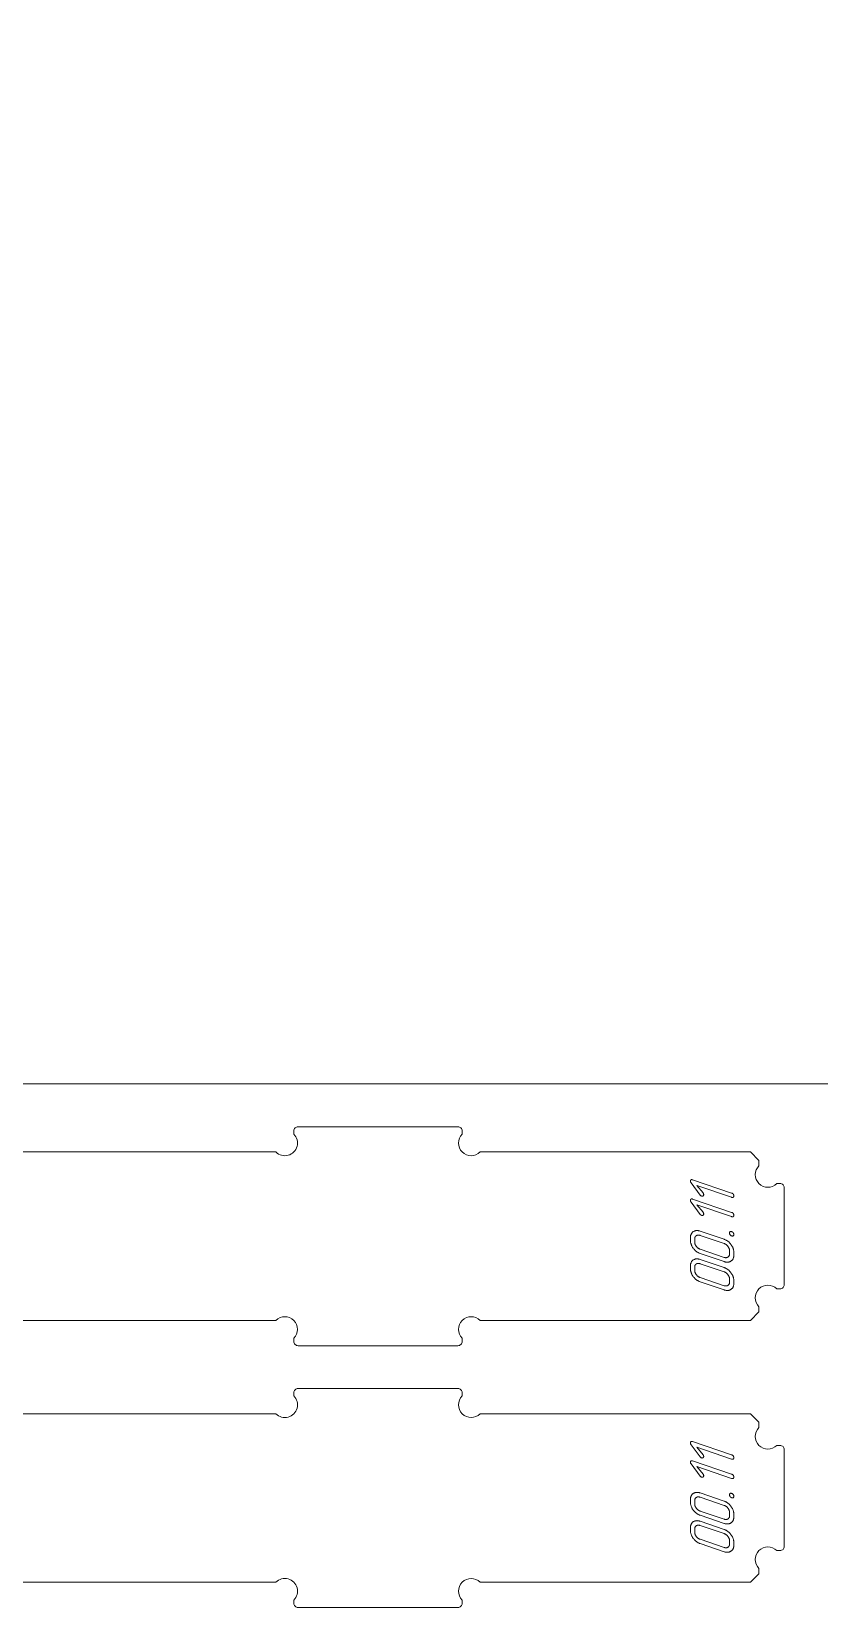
# Model space of a CAD drawing. Header units: millimetres. Extents: x 10 to 1464, y -737 to -10.
# Drawn here: x 197.4 to 384.6, y -728.9 to -354.6 of the extents above; entities that cross this region are included whole.
import ezdxf

# ---------------------------------------------------------------- set-up
doc = ezdxf.new("R2010")
doc.units = ezdxf.units.MM
doc.layers.add('Cut', color=7, linetype='Continuous', lineweight=0)
doc.layers.add('Mark', color=7, linetype='Continuous', lineweight=0)

msp = doc.modelspace()

# ---------------------------------------------------------------- linework, layer by layer
at = {"layer": 'Cut'}
for points in [[(757.535053, -604.573384), (20.177655, -604.573384, -0.4142135624), (10.177675, -594.573404), (10.177675, -10.076644)], [(193.419958, -620.751065), (255.434535, -620.751065, 1), (259.677176, -616.508424), (259.677176, -615.751075, -0.4142135624), (260.677174, -614.751077), (298.677098, -614.751077, -0.4142135624), (299.677096, -615.751075), (299.677096, -616.508424, 1), (303.919737, -620.751065), (368.176959, -620.751065), (370.176955, -622.751061), (370.176955, -624.008409, 1), (374.419596, -628.25105), (375.176945, -628.25105, -0.4142135624), (376.176943, -629.251048), (376.176943, -652.251002, -0.4142135624), (375.176945, -653.251), (374.419596, -653.251, 1), (370.176955, -657.493641), (370.176955, -658.750989), (368.176959, -660.750985), (303.919737, -660.750985, 1), (299.677096, -664.993626), (299.677096, -665.750975, -0.4142135624), (298.677098, -666.750973), (260.677174, -666.750973, -0.4142135624), (259.677176, -665.750975), (259.677176, -664.993626, 1), (255.434535, -660.750985), (193.419958, -660.750985, 1)], [(193.419958, -682.928667), (255.434535, -682.928667, 1), (259.677176, -678.686026), (259.677176, -677.928677, -0.4142135624), (260.677174, -676.928679), (298.677098, -676.928679, -0.4142135624), (299.677096, -677.928677), (299.677096, -678.686026, 1), (303.919737, -682.928667), (368.176959, -682.928667), (370.176955, -684.928663), (370.176955, -686.186011, 1), (374.419596, -690.428652), (375.176945, -690.428652, -0.4142135624), (376.176943, -691.42865), (376.176943, -714.428604, -0.4142135624), (375.176945, -715.428602), (374.419596, -715.428602, 1), (370.176955, -719.671243), (370.176955, -720.928591), (368.176959, -722.928587), (303.919737, -722.928587, 1), (299.677096, -727.171228), (299.677096, -727.928577, -0.4142135624), (298.677098, -728.928575), (260.677174, -728.928575, -0.4142135624), (259.677176, -727.928577), (259.677176, -727.171228, 1), (255.434535, -722.928587), (193.419958, -722.928587, 1)]]:
    msp.add_lwpolyline(points, format="xyb", dxfattribs=at)
at = {"layer": 'Mark'}
for points in [[(354.402829, -627.353953), (354.343148, -627.33569), (354.287316, -627.322752), (354.235335, -627.31514), (354.187205, -627.312854), (354.142925, -627.315894), (354.102495, -627.324259), (354.065916, -627.33795), (354.033187, -627.356967), (354.004309, -627.38131), (353.979281, -627.410978), (353.958104, -627.445972), (353.940777, -627.486291), (353.9273, -627.531937), (353.917674, -627.582908), (353.911898, -627.639205), (353.909973, -627.700827), (353.912198, -627.751415), (353.918874, -627.801616), (353.93, -627.851429), (353.945576, -627.900855), (353.965602, -627.949894), (353.990079, -627.998546), (354.019006, -628.046811), (354.052384, -628.094688), (356.228384, -630.995799), (356.258035, -631.034354), (356.290291, -631.069996), (356.325153, -631.102727), (356.362619, -631.132545), (356.402691, -631.159451), (356.445369, -631.183445), (356.490651, -631.204526), (356.538539, -631.222695), (356.589028, -631.237488), (356.637814, -631.246987), (356.684898, -631.251195), (356.730281, -631.250109), (356.773961, -631.243731), (356.815939, -631.23206), (356.856215, -631.215097), (356.894789, -631.192841), (356.930154, -631.166286), (356.960804, -631.136427), (356.986739, -631.103263), (357.007958, -631.066795), (357.024462, -631.027022), (357.03625, -630.983944), (357.043324, -630.937562), (357.045681, -630.887875), (357.043379, -630.83768), (357.036474, -630.787596), (357.024964, -630.737624), (357.008851, -630.687764), (356.988134, -630.638015), (356.962813, -630.588378), (356.932888, -630.538852), (356.89836, -630.489438), (355.40997, -628.703392), (363.688525, -631.51678), (363.749072, -631.53541), (363.805712, -631.548806), (363.858447, -631.556967), (363.907275, -631.559895), (363.952196, -631.557588), (363.993212, -631.550047), (364.030321, -631.537272), (364.063524, -631.519263), (364.092821, -631.496019), (364.118212, -631.467542), (364.139696, -631.43383), (364.157274, -631.394884), (364.170946, -631.350704), (364.180712, -631.301289), (364.186571, -631.246641), (364.188524, -631.186758), (364.186571, -631.124682), (364.180712, -631.065241), (364.170946, -631.008433), (364.157274, -630.95426), (364.139696, -630.902721), (364.118212, -630.853815), (364.092821, -630.807544), (364.063524, -630.763907), (364.030321, -630.722904), (363.993212, -630.684536), (363.952196, -630.648801), (363.907275, -630.6157), (363.858447, -630.585234), (363.805712, -630.557401), (363.749072, -630.532203), (363.688525, -630.509639)], [(354.402829, -631.932515), (354.343148, -631.914252), (354.287316, -631.901315), (354.235335, -631.893703), (354.187205, -631.891417), (354.142925, -631.894456), (354.102495, -631.902821), (354.065916, -631.916512), (354.033187, -631.935529), (354.004309, -631.959872), (353.979281, -631.98954), (353.958104, -632.024534), (353.940777, -632.064854), (353.9273, -632.110499), (353.917674, -632.16147), (353.911898, -632.217767), (353.909973, -632.27939), (353.912198, -632.329977), (353.918874, -632.380178), (353.93, -632.429991), (353.945576, -632.479417), (353.965602, -632.528456), (353.990079, -632.577108), (354.019006, -632.625373), (354.052384, -632.673251), (356.228384, -635.574361), (356.258035, -635.612916), (356.290291, -635.648559), (356.325153, -635.681289), (356.362619, -635.711107), (356.402691, -635.738013), (356.445369, -635.762007), (356.490651, -635.783088), (356.538539, -635.801258), (356.589028, -635.81605), (356.637814, -635.82555), (356.684898, -635.829757), (356.730281, -635.828671), (356.773961, -635.822293), (356.815939, -635.810622), (356.856215, -635.793659), (356.894789, -635.771403), (356.930154, -635.744848), (356.960804, -635.714989), (356.986739, -635.681825), (357.007958, -635.645357), (357.024462, -635.605584), (357.03625, -635.562506), (357.043324, -635.516124), (357.045681, -635.466437), (357.043379, -635.416242), (357.036474, -635.366158), (357.024964, -635.316186), (357.008851, -635.266326), (356.988134, -635.216577), (356.962813, -635.16694), (356.932888, -635.117414), (356.89836, -635.068), (355.40997, -633.281955), (363.688525, -636.095342), (363.749072, -636.113972), (363.805712, -636.127368), (363.858447, -636.13553), (363.907275, -636.138457), (363.952196, -636.13615), (363.993212, -636.12861), (364.030321, -636.115834), (364.063524, -636.097825), (364.092821, -636.074582), (364.118212, -636.046104), (364.139696, -636.012392), (364.157274, -635.973446), (364.170946, -635.929266), (364.180712, -635.879852), (364.186571, -635.825203), (364.188524, -635.76532), (364.186571, -635.703245), (364.180712, -635.643803), (364.170946, -635.586996), (364.157274, -635.532822), (364.139696, -635.481283), (364.118212, -635.432378), (364.092821, -635.386107), (364.063524, -635.34247), (364.030321, -635.301467), (363.993212, -635.263098), (363.952196, -635.227363), (363.907275, -635.194263), (363.858447, -635.163796), (363.805712, -635.135964), (363.749072, -635.110765), (363.688525, -635.088201)], [(364.188524, -645.279587), (364.188524, -644.565303), (364.185918, -644.445797), (364.178098, -644.326761), (364.165066, -644.208195), (364.146821, -644.090098), (364.123364, -643.97247), (364.094693, -643.855313), (364.06081, -643.738624), (364.021714, -643.622406), (363.977405, -643.506656), (363.927883, -643.391377), (363.873148, -643.276566), (363.8132, -643.162226), (363.74804, -643.048355), (363.677667, -642.934953), (363.602081, -642.822021), (363.521282, -642.709559), (363.436768, -642.599575), (363.350034, -642.494081), (363.261083, -642.393076), (363.169912, -642.296561), (363.076523, -642.204534), (362.980915, -642.116997), (362.883089, -642.033948), (362.783044, -641.955389), (362.680781, -641.881319), (362.576298, -641.811738), (362.469598, -641.746646), (362.360678, -641.686043), (362.24954, -641.629929), (362.136184, -641.578305), (362.020608, -641.531169), (361.902814, -641.488523), (356.18854, -639.546563), (356.071012, -639.509243), (355.955677, -639.47792), (355.842534, -639.452594), (355.731583, -639.433265), (355.622825, -639.419932), (355.516259, -639.412596), (355.411886, -639.411256), (355.309705, -639.415913), (355.209717, -639.426567), (355.111921, -639.443218), (355.016318, -639.465865), (354.922907, -639.494509), (354.831689, -639.529149), (354.742663, -639.569787), (354.655829, -639.616421), (354.571188, -639.669051), (354.490254, -639.726675), (354.414542, -639.788288), (354.344051, -639.853891), (354.278782, -639.923484), (354.218734, -639.997066), (354.163908, -640.074637), (354.114303, -640.156198), (354.06992, -640.241748), (354.030758, -640.331288), (353.996818, -640.424818), (353.9681, -640.522337), (353.944603, -640.623845), (353.926327, -640.729343), (353.913273, -640.83883), (353.905441, -640.952307), (353.90283, -641.069774), (353.90283, -641.784058), (353.905447, -641.902116), (353.913297, -642.019796), (353.92638, -642.137096), (353.944697, -642.254018), (353.968247, -642.37056), (353.99703, -642.486724), (354.031047, -642.602509), (354.070297, -642.717915), (354.11478, -642.832942), (354.164496, -642.947591), (354.219446, -643.06186), (354.279629, -643.175751), (354.345046, -643.289263), (354.415696, -643.402396), (354.491579, -643.51515), (354.572695, -643.627526), (354.657507, -643.737462), (354.744476, -643.842898), (354.833602, -643.943835), (354.924885, -644.040272), (355.018325, -644.13221), (355.113922, -644.219648), (355.211677, -644.302587), (355.311589, -644.381026), (355.413658, -644.454965), (355.517884, -644.524405), (355.624267, -644.589345), (355.732807, -644.649786), (355.843505, -644.705727), (355.956359, -644.757168), (356.071371, -644.80411), (356.18854, -644.846552), (361.902814, -646.788513), (362.020249, -646.825806), (362.135501, -646.857132), (362.248569, -646.882493), (362.359454, -646.901888), (362.468156, -646.915316), (362.574674, -646.922778), (362.679009, -646.924274), (362.781161, -646.919804), (362.881129, -646.909368), (362.978914, -646.892965), (363.074516, -646.870597), (363.167935, -646.842262), (363.25917, -646.807961), (363.348222, -646.767693), (363.43509, -646.72146), (363.519775, -646.669261), (363.600757, -646.612098), (363.676513, -646.550977), (363.747045, -646.485897), (363.812353, -646.416858), (363.872436, -646.34386), (363.927294, -646.266903), (363.976928, -646.185987), (364.021337, -646.101112), (364.060521, -646.012277), (364.094481, -645.919484), (364.123217, -645.822732), (364.146727, -645.722021), (364.165013, -645.617351), (364.178075, -645.508722), (364.185912, -645.396134)], [(363.188526, -640.004039), (363.190479, -640.06525), (363.196339, -640.123881), (363.206104, -640.179933), (363.219776, -640.233406), (363.237354, -640.284299), (363.258838, -640.332614), (363.284229, -640.378349), (363.313526, -640.421505), (363.346729, -640.462082), (363.383838, -640.50008), (363.424854, -640.535499), (363.469776, -640.568338), (363.518604, -640.598598), (363.571338, -640.626279), (363.627978, -640.651381), (363.688525, -640.673904), (363.749072, -640.692534), (363.805712, -640.70593), (363.858447, -640.714092), (363.907275, -640.717019), (363.952196, -640.714713), (363.993212, -640.707172), (364.030321, -640.694397), (364.063524, -640.676387), (364.092821, -640.653144), (364.118212, -640.624666), (364.139696, -640.590955), (364.157274, -640.552009), (364.170946, -640.507828), (364.180712, -640.458414), (364.186571, -640.403765), (364.188524, -640.343883), (364.186571, -640.281807), (364.180712, -640.222365), (364.170946, -640.165558), (364.157274, -640.111384), (364.139696, -640.059845), (364.118212, -640.01094), (364.092821, -639.964669), (364.063524, -639.921032), (364.030321, -639.880029), (363.993212, -639.84166), (363.952196, -639.805925), (363.907275, -639.772825), (363.858447, -639.742358), (363.805712, -639.714526), (363.749072, -639.689328), (363.688525, -639.666763), (363.627978, -639.648175), (363.571338, -639.634875), (363.518604, -639.626865), (363.469776, -639.624144), (363.424854, -639.626711), (363.383838, -639.634568), (363.346729, -639.647714), (363.313526, -639.66615), (363.284229, -639.689874), (363.258838, -639.718887), (363.237354, -639.75319), (363.219776, -639.792782), (363.206104, -639.837662), (363.196339, -639.887832), (363.190479, -639.943291)], [(363.188526, -644.939744), (363.188526, -644.22546), (363.187054, -644.158942), (363.18264, -644.092619), (363.175282, -644.026491), (363.164981, -643.960557), (363.151736, -643.894819), (363.135549, -643.829275), (363.116418, -643.763927), (363.094344, -643.698773), (363.069327, -643.633814), (363.041366, -643.56905), (363.010463, -643.504481), (362.976616, -643.440106), (362.939826, -643.375927), (362.900093, -643.311942), (362.857416, -643.248153), (362.811797, -643.184558), (362.764098, -643.122338), (362.715185, -643.062673), (362.665056, -643.005564), (362.613712, -642.95101), (362.561153, -642.899011), (362.50738, -642.849567), (362.452391, -642.802678), (362.396187, -642.758345), (362.338768, -642.716567), (362.280134, -642.677343), (362.220285, -642.640676), (362.159221, -642.606563), (362.096942, -642.575005), (362.033448, -642.546003), (361.968739, -642.519556), (361.902814, -642.495664), (356.18854, -640.553704), (356.122882, -640.532878), (356.058413, -640.515433), (355.995132, -640.50137), (355.93304, -640.490687), (355.872138, -640.483387), (355.812424, -640.479468), (355.753899, -640.47893), (355.696563, -640.481773), (355.640416, -640.487998), (355.585457, -640.497604), (355.531688, -640.510591), (355.479107, -640.52696), (355.427715, -640.54671), (355.377513, -640.569841), (355.328499, -640.596354), (355.280674, -640.626248), (355.234919, -640.658919), (355.192116, -640.693762), (355.152265, -640.730776), (355.115366, -640.769963), (355.081419, -640.811322), (355.050424, -640.854852), (355.022381, -640.900555), (354.99729, -640.948429), (354.97515, -640.998476), (354.955963, -641.050694), (354.939727, -641.105085), (354.926444, -641.161647), (354.916112, -641.220382), (354.908732, -641.281288), (354.904304, -641.344367), (354.902828, -641.409617), (354.902828, -642.123901), (354.904309, -642.188905), (354.908751, -642.253812), (354.916155, -642.318621), (354.92652, -642.383332), (354.939847, -642.447945), (354.956135, -642.512461), (354.975385, -642.576879), (354.997597, -642.641199), (355.022769, -642.705422), (355.050904, -642.769547), (355.082, -642.833575), (355.116057, -642.897505), (355.153076, -642.961337), (355.193056, -643.025071), (355.235998, -643.088708), (355.281901, -643.152247), (355.329866, -643.214454), (355.37899, -643.274093), (355.429274, -643.331163), (355.480719, -643.385666), (355.533323, -643.437602), (355.587088, -643.486969), (355.642013, -643.533768), (355.698098, -643.578), (355.755343, -643.619664), (355.813748, -643.65876), (355.873313, -643.695288), (355.934038, -643.729248), (355.995924, -643.760641), (356.058969, -643.789465), (356.123174, -643.815722), (356.18854, -643.839411), (361.902814, -645.781372), (361.968446, -645.802197), (362.032891, -645.819666), (362.096151, -645.83378), (362.158223, -645.844538), (362.21911, -645.85194), (362.27881, -645.855987), (362.337324, -645.856678), (362.394652, -645.854014), (362.450794, -645.847994), (362.505749, -645.838618), (362.559518, -645.825887), (362.612101, -645.8098), (362.663497, -645.790358), (362.713708, -645.767559), (362.762732, -645.741406), (362.810569, -645.711896), (362.856337, -645.679642), (362.899153, -645.645254), (362.939016, -645.608732), (362.975925, -645.570075), (363.009882, -645.529285), (363.040887, -645.486361), (363.068938, -645.441302), (363.094037, -645.39411), (363.116183, -645.344783), (363.135376, -645.293323), (363.151616, -645.239728), (363.164904, -645.183999), (363.175239, -645.126136), (363.182621, -645.06614), (363.18705, -645.004009)], [(364.188524, -652.001002), (364.188524, -651.286718), (364.185918, -651.167212), (364.178098, -651.048176), (364.165066, -650.92961), (364.146821, -650.811513), (364.123364, -650.693886), (364.094693, -650.576728), (364.06081, -650.460039), (364.021714, -650.343821), (363.977405, -650.228071), (363.927883, -650.112792), (363.873148, -649.997982), (363.8132, -649.883641), (363.74804, -649.76977), (363.677667, -649.656368), (363.602081, -649.543436), (363.521282, -649.430974), (363.436768, -649.320991), (363.350034, -649.215497), (363.261083, -649.114492), (363.169912, -649.017976), (363.076523, -648.925949), (362.980915, -648.838412), (362.883089, -648.755363), (362.783044, -648.676804), (362.680781, -648.602734), (362.576298, -648.533153), (362.469598, -648.468061), (362.360678, -648.407458), (362.24954, -648.351344), (362.136184, -648.29972), (362.020608, -648.252585), (361.902814, -648.209938), (356.18854, -646.267978), (356.071012, -646.230658), (355.955677, -646.199335), (355.842534, -646.174009), (355.731583, -646.15468), (355.622825, -646.141347), (355.516259, -646.134011), (355.411886, -646.132671), (355.309705, -646.137328), (355.209717, -646.147982), (355.111921, -646.164633), (355.016318, -646.18728), (354.922907, -646.215924), (354.831689, -646.250565), (354.742663, -646.291202), (354.655829, -646.337836), (354.571188, -646.390466), (354.490254, -646.44809), (354.414542, -646.509704), (354.344051, -646.575306), (354.278782, -646.644899), (354.218734, -646.718481), (354.163908, -646.796052), (354.114303, -646.877613), (354.06992, -646.963163), (354.030758, -647.052703), (353.996818, -647.146233), (353.9681, -647.243752), (353.944603, -647.34526), (353.926327, -647.450758), (353.913273, -647.560246), (353.905441, -647.673723), (353.90283, -647.791189), (353.90283, -648.505473), (353.905447, -648.623531), (353.913297, -648.741211), (353.92638, -648.858511), (353.944697, -648.975433), (353.968247, -649.091975), (353.99703, -649.208139), (354.031047, -649.323924), (354.070297, -649.43933), (354.11478, -649.554358), (354.164496, -649.669006), (354.219446, -649.783276), (354.279629, -649.897166), (354.345046, -650.010678), (354.415696, -650.123811), (354.491579, -650.236565), (354.572695, -650.348941), (354.657507, -650.458877), (354.744476, -650.564313), (354.833602, -650.66525), (354.924885, -650.761687), (355.018325, -650.853625), (355.113922, -650.941063), (355.211677, -651.024002), (355.311589, -651.102441), (355.413658, -651.17638), (355.517884, -651.24582), (355.624267, -651.31076), (355.732807, -651.371201), (355.843505, -651.427142), (355.956359, -651.478583), (356.071371, -651.525525), (356.18854, -651.567967), (361.902814, -653.509928), (362.020249, -653.547221), (362.135501, -653.578548), (362.248569, -653.603908), (362.359454, -653.623303), (362.468156, -653.636731), (362.574674, -653.644193), (362.679009, -653.645689), (362.781161, -653.641219), (362.881129, -653.630783), (362.978914, -653.61438), (363.074516, -653.592012), (363.167935, -653.563677), (363.25917, -653.529376), (363.348222, -653.489109), (363.43509, -653.442875), (363.519775, -653.390676), (363.600757, -653.333514), (363.676513, -653.272392), (363.747045, -653.207312), (363.812353, -653.138273), (363.872436, -653.065275), (363.927294, -652.988318), (363.976928, -652.907402), (364.021337, -652.822527), (364.060521, -652.733693), (364.094481, -652.640899), (364.123217, -652.544147), (364.146727, -652.443436), (364.165013, -652.338766), (364.178075, -652.230137), (364.185912, -652.117549)], [(363.188526, -651.661159), (363.188526, -650.946875), (363.187054, -650.880357), (363.18264, -650.814034), (363.175282, -650.747906), (363.164981, -650.681972), (363.151736, -650.616234), (363.135549, -650.55069), (363.116418, -650.485342), (363.094344, -650.420188), (363.069327, -650.355229), (363.041366, -650.290465), (363.010463, -650.225896), (362.976616, -650.161521), (362.939826, -650.097342), (362.900093, -650.033357), (362.857416, -649.969568), (362.811797, -649.905973), (362.764098, -649.843753), (362.715185, -649.784088), (362.665056, -649.726979), (362.613712, -649.672425), (362.561153, -649.620426), (362.50738, -649.570982), (362.452391, -649.524093), (362.396187, -649.47976), (362.338768, -649.437982), (362.280134, -649.398759), (362.220285, -649.362091), (362.159221, -649.327978), (362.096942, -649.29642), (362.033448, -649.267418), (361.968739, -649.240971), (361.902814, -649.217079), (356.18854, -647.275119), (356.122882, -647.254293), (356.058413, -647.236848), (355.995132, -647.222785), (355.93304, -647.212103), (355.872138, -647.204802), (355.812424, -647.200883), (355.753899, -647.200345), (355.696563, -647.203188), (355.640416, -647.209413), (355.585457, -647.219019), (355.531688, -647.232006), (355.479107, -647.248375), (355.427715, -647.268125), (355.377513, -647.291256), (355.328499, -647.317769), (355.280674, -647.347663), (355.234919, -647.380334), (355.192116, -647.415177), (355.152265, -647.452191), (355.115366, -647.491378), (355.081419, -647.532737), (355.050424, -647.576267), (355.022381, -647.62197), (354.99729, -647.669844), (354.97515, -647.719891), (354.955963, -647.77211), (354.939727, -647.8265), (354.926444, -647.883063), (354.916112, -647.941797), (354.908732, -648.002703), (354.904304, -648.065782), (354.902828, -648.131032), (354.902828, -648.845316), (354.904309, -648.91032), (354.908751, -648.975227), (354.916155, -649.040036), (354.92652, -649.104747), (354.939847, -649.16936), (354.956135, -649.233876), (354.975385, -649.298294), (354.997597, -649.362615), (355.022769, -649.426837), (355.050904, -649.490962), (355.082, -649.55499), (355.116057, -649.61892), (355.153076, -649.682752), (355.193056, -649.746487), (355.235998, -649.810123), (355.281901, -649.873663), (355.329866, -649.935869), (355.37899, -649.995508), (355.429274, -650.052579), (355.480719, -650.107081), (355.533323, -650.159017), (355.587088, -650.208384), (355.642013, -650.255183), (355.698098, -650.299415), (355.755343, -650.341079), (355.813748, -650.380175), (355.873313, -650.416703), (355.934038, -650.450663), (355.995924, -650.482056), (356.058969, -650.510881), (356.123174, -650.537137), (356.18854, -650.560826), (361.902814, -652.502787), (361.968446, -652.523612), (362.032891, -652.541081), (362.096151, -652.555195), (362.158223, -652.565953), (362.21911, -652.573355), (362.27881, -652.577402), (362.337324, -652.578093), (362.394652, -652.575429), (362.450794, -652.569409), (362.505749, -652.560033), (362.559518, -652.547302), (362.612101, -652.531215), (362.663497, -652.511773), (362.713708, -652.488975), (362.762732, -652.462821), (362.810569, -652.433311), (362.856337, -652.401057), (362.899153, -652.366669), (362.939016, -652.330147), (362.975925, -652.291491), (363.009882, -652.2507), (363.040887, -652.207776), (363.068938, -652.162717), (363.094037, -652.115525), (363.116183, -652.066198), (363.135376, -652.014738), (363.151616, -651.961143), (363.164904, -651.905414), (363.175239, -651.847552), (363.182621, -651.787555), (363.18705, -651.725424)], [(354.402829, -689.531555), (354.343148, -689.513292), (354.287316, -689.500354), (354.235335, -689.492742), (354.187205, -689.490456), (354.142925, -689.493496), (354.102495, -689.501861), (354.065916, -689.515552), (354.033187, -689.534569), (354.004309, -689.558911), (353.979281, -689.58858), (353.958104, -689.623574), (353.940777, -689.663893), (353.9273, -689.709539), (353.917674, -689.76051), (353.911898, -689.816807), (353.909973, -689.878429), (353.912198, -689.929017), (353.918874, -689.979218), (353.93, -690.029031), (353.945576, -690.078457), (353.965602, -690.127496), (353.990079, -690.176148), (354.019006, -690.224413), (354.052384, -690.27229), (356.228384, -693.173401), (356.258035, -693.211956), (356.290291, -693.247598), (356.325153, -693.280329), (356.362619, -693.310147), (356.402691, -693.337053), (356.445369, -693.361047), (356.490651, -693.382128), (356.538539, -693.400297), (356.589028, -693.41509), (356.637814, -693.424589), (356.684898, -693.428797), (356.730281, -693.427711), (356.773961, -693.421333), (356.815939, -693.409662), (356.856215, -693.392699), (356.894789, -693.370443), (356.930154, -693.343888), (356.960804, -693.314029), (356.986739, -693.280865), (357.007958, -693.244397), (357.024462, -693.204624), (357.03625, -693.161546), (357.043324, -693.115164), (357.045681, -693.065477), (357.043379, -693.015282), (357.036474, -692.965198), (357.024964, -692.915226), (357.008851, -692.865366), (356.988134, -692.815617), (356.962813, -692.76598), (356.932888, -692.716454), (356.89836, -692.66704), (355.40997, -690.880994), (363.688525, -693.694382), (363.749072, -693.713012), (363.805712, -693.726408), (363.858447, -693.734569), (363.907275, -693.737497), (363.952196, -693.73519), (363.993212, -693.727649), (364.030321, -693.714874), (364.063524, -693.696865), (364.092821, -693.673621), (364.118212, -693.645144), (364.139696, -693.611432), (364.157274, -693.572486), (364.170946, -693.528306), (364.180712, -693.478891), (364.186571, -693.424243), (364.188524, -693.36436), (364.186571, -693.302284), (364.180712, -693.242843), (364.170946, -693.186035), (364.157274, -693.131862), (364.139696, -693.080323), (364.118212, -693.031417), (364.092821, -692.985146), (364.063524, -692.941509), (364.030321, -692.900506), (363.993212, -692.862138), (363.952196, -692.826403), (363.907275, -692.793302), (363.858447, -692.762836), (363.805712, -692.735003), (363.749072, -692.709805), (363.688525, -692.687241)], [(354.402829, -694.110117), (354.343148, -694.091854), (354.287316, -694.078917), (354.235335, -694.071305), (354.187205, -694.069019), (354.142925, -694.072058), (354.102495, -694.080423), (354.065916, -694.094114), (354.033187, -694.113131), (354.004309, -694.137474), (353.979281, -694.167142), (353.958104, -694.202136), (353.940777, -694.242456), (353.9273, -694.288101), (353.917674, -694.339072), (353.911898, -694.395369), (353.909973, -694.456992), (353.912198, -694.507579), (353.918874, -694.55778), (353.93, -694.607593), (353.945576, -694.657019), (353.965602, -694.706058), (353.990079, -694.75471), (354.019006, -694.802975), (354.052384, -694.850853), (356.228384, -697.751963), (356.258035, -697.790518), (356.290291, -697.826161), (356.325153, -697.858891), (356.362619, -697.888709), (356.402691, -697.915615), (356.445369, -697.939609), (356.490651, -697.96069), (356.538539, -697.97886), (356.589028, -697.993652), (356.637814, -698.003152), (356.684898, -698.007359), (356.730281, -698.006273), (356.773961, -697.999895), (356.815939, -697.988224), (356.856215, -697.971261), (356.894789, -697.949005), (356.930154, -697.92245), (356.960804, -697.892591), (356.986739, -697.859427), (357.007958, -697.822959), (357.024462, -697.783186), (357.03625, -697.740108), (357.043324, -697.693726), (357.045681, -697.644039), (357.043379, -697.593844), (357.036474, -697.54376), (357.024964, -697.493788), (357.008851, -697.443928), (356.988134, -697.394179), (356.962813, -697.344542), (356.932888, -697.295016), (356.89836, -697.245602), (355.40997, -695.459557), (363.688525, -698.272944), (363.749072, -698.291574), (363.805712, -698.30497), (363.858447, -698.313132), (363.907275, -698.316059), (363.952196, -698.313752), (363.993212, -698.306212), (364.030321, -698.293436), (364.063524, -698.275427), (364.092821, -698.252184), (364.118212, -698.223706), (364.139696, -698.189994), (364.157274, -698.151048), (364.170946, -698.106868), (364.180712, -698.057454), (364.186571, -698.002805), (364.188524, -697.942922), (364.186571, -697.880847), (364.180712, -697.821405), (364.170946, -697.764598), (364.157274, -697.710424), (364.139696, -697.658885), (364.118212, -697.60998), (364.092821, -697.563709), (364.063524, -697.520072), (364.030321, -697.479069), (363.993212, -697.4407), (363.952196, -697.404965), (363.907275, -697.371865), (363.858447, -697.341398), (363.805712, -697.313566), (363.749072, -697.288367), (363.688525, -697.265803)], [(364.188524, -707.457189), (364.188524, -706.742905), (364.185918, -706.623399), (364.178098, -706.504363), (364.165066, -706.385797), (364.146821, -706.2677), (364.123364, -706.150072), (364.094693, -706.032915), (364.06081, -705.916226), (364.021714, -705.800008), (363.977405, -705.684258), (363.927883, -705.568979), (363.873148, -705.454168), (363.8132, -705.339828), (363.74804, -705.225957), (363.677667, -705.112555), (363.602081, -704.999623), (363.521282, -704.887161), (363.436768, -704.777177), (363.350034, -704.671683), (363.261083, -704.570678), (363.169912, -704.474163), (363.076523, -704.382136), (362.980915, -704.294598), (362.883089, -704.21155), (362.783044, -704.132991), (362.680781, -704.058921), (362.576298, -703.98934), (362.469598, -703.924248), (362.360678, -703.863645), (362.24954, -703.807531), (362.136184, -703.755907), (362.020608, -703.708771), (361.902814, -703.666125), (356.18854, -701.724165), (356.071012, -701.686845), (355.955677, -701.655522), (355.842534, -701.630196), (355.731583, -701.610867), (355.622825, -701.597534), (355.516259, -701.590198), (355.411886, -701.588858), (355.309705, -701.593515), (355.209717, -701.604169), (355.111921, -701.62082), (355.016318, -701.643467), (354.922907, -701.672111), (354.831689, -701.706751), (354.742663, -701.747389), (354.655829, -701.794023), (354.571188, -701.846653), (354.490254, -701.904277), (354.414542, -701.96589), (354.344051, -702.031493), (354.278782, -702.101086), (354.218734, -702.174668), (354.163908, -702.252239), (354.114303, -702.3338), (354.06992, -702.41935), (354.030758, -702.50889), (353.996818, -702.60242), (353.9681, -702.699939), (353.944603, -702.801447), (353.926327, -702.906945), (353.913273, -703.016432), (353.905441, -703.129909), (353.90283, -703.247376), (353.90283, -703.96166), (353.905447, -704.079718), (353.913297, -704.197398), (353.92638, -704.314698), (353.944697, -704.43162), (353.968247, -704.548162), (353.99703, -704.664326), (354.031047, -704.780111), (354.070297, -704.895517), (354.11478, -705.010544), (354.164496, -705.125193), (354.219446, -705.239462), (354.279629, -705.353353), (354.345046, -705.466865), (354.415696, -705.579998), (354.491579, -705.692752), (354.572695, -705.805128), (354.657507, -705.915064), (354.744476, -706.0205), (354.833602, -706.121437), (354.924885, -706.217874), (355.018325, -706.309812), (355.113922, -706.39725), (355.211677, -706.480189), (355.311589, -706.558628), (355.413658, -706.632567), (355.517884, -706.702007), (355.624267, -706.766947), (355.732807, -706.827388), (355.843505, -706.883329), (355.956359, -706.93477), (356.071371, -706.981712), (356.18854, -707.024154), (361.902814, -708.966115), (362.020249, -709.003408), (362.135501, -709.034734), (362.248569, -709.060095), (362.359454, -709.07949), (362.468156, -709.092918), (362.574674, -709.10038), (362.679009, -709.101876), (362.781161, -709.097406), (362.881129, -709.08697), (362.978914, -709.070567), (363.074516, -709.048199), (363.167935, -709.019864), (363.25917, -708.985563), (363.348222, -708.945295), (363.43509, -708.899062), (363.519775, -708.846863), (363.600757, -708.7897), (363.676513, -708.728579), (363.747045, -708.663499), (363.812353, -708.59446), (363.872436, -708.521462), (363.927294, -708.444505), (363.976928, -708.363589), (364.021337, -708.278714), (364.060521, -708.189879), (364.094481, -708.097086), (364.123217, -708.000334), (364.146727, -707.899623), (364.165013, -707.794953), (364.178075, -707.686324), (364.185912, -707.573736)], [(363.188526, -707.117346), (363.188526, -706.403062), (363.187054, -706.336544), (363.18264, -706.270221), (363.175282, -706.204093), (363.164981, -706.138159), (363.151736, -706.072421), (363.135549, -706.006877), (363.116418, -705.941529), (363.094344, -705.876375), (363.069327, -705.811416), (363.041366, -705.746652), (363.010463, -705.682083), (362.976616, -705.617708), (362.939826, -705.553529), (362.900093, -705.489544), (362.857416, -705.425755), (362.811797, -705.36216), (362.764098, -705.29994), (362.715185, -705.240275), (362.665056, -705.183166), (362.613712, -705.128612), (362.561153, -705.076613), (362.50738, -705.027169), (362.452391, -704.98028), (362.396187, -704.935947), (362.338768, -704.894169), (362.280134, -704.854945), (362.220285, -704.818278), (362.159221, -704.784165), (362.096942, -704.752607), (362.033448, -704.723605), (361.968739, -704.697158), (361.902814, -704.673266), (356.18854, -702.731306), (356.122882, -702.71048), (356.058413, -702.693035), (355.995132, -702.678971), (355.93304, -702.668289), (355.872138, -702.660989), (355.812424, -702.65707), (355.753899, -702.656532), (355.696563, -702.659375), (355.640416, -702.6656), (355.585457, -702.675206), (355.531688, -702.688193), (355.479107, -702.704562), (355.427715, -702.724312), (355.377513, -702.747443), (355.328499, -702.773956), (355.280674, -702.80385), (355.234919, -702.836521), (355.192116, -702.871364), (355.152265, -702.908378), (355.115366, -702.947565), (355.081419, -702.988924), (355.050424, -703.032454), (355.022381, -703.078157), (354.99729, -703.126031), (354.97515, -703.176078), (354.955963, -703.228296), (354.939727, -703.282687), (354.926444, -703.339249), (354.916112, -703.397984), (354.908732, -703.45889), (354.904304, -703.521969), (354.902828, -703.587219), (354.902828, -704.301503), (354.904309, -704.366507), (354.908751, -704.431414), (354.916155, -704.496223), (354.92652, -704.560934), (354.939847, -704.625547), (354.956135, -704.690063), (354.975385, -704.754481), (354.997597, -704.818801), (355.022769, -704.883024), (355.050904, -704.947149), (355.082, -705.011177), (355.116057, -705.075107), (355.153076, -705.138939), (355.193056, -705.202673), (355.235998, -705.26631), (355.281901, -705.329849), (355.329866, -705.392056), (355.37899, -705.451695), (355.429274, -705.508765), (355.480719, -705.563268), (355.533323, -705.615204), (355.587088, -705.664571), (355.642013, -705.71137), (355.698098, -705.755602), (355.755343, -705.797266), (355.813748, -705.836362), (355.873313, -705.87289), (355.934038, -705.90685), (355.995924, -705.938243), (356.058969, -705.967067), (356.123174, -705.993324), (356.18854, -706.017013), (361.902814, -707.958974), (361.968446, -707.979799), (362.032891, -707.997268), (362.096151, -708.011382), (362.158223, -708.02214), (362.21911, -708.029542), (362.27881, -708.033589), (362.337324, -708.03428), (362.394652, -708.031616), (362.450794, -708.025596), (362.505749, -708.01622), (362.559518, -708.003489), (362.612101, -707.987402), (362.663497, -707.96796), (362.713708, -707.945161), (362.762732, -707.919008), (362.810569, -707.889498), (362.856337, -707.857244), (362.899153, -707.822856), (362.939016, -707.786334), (362.975925, -707.747677), (363.009882, -707.706887), (363.040887, -707.663963), (363.068938, -707.618904), (363.094037, -707.571712), (363.116183, -707.522385), (363.135376, -707.470925), (363.151616, -707.41733), (363.164904, -707.361601), (363.175239, -707.303738), (363.182621, -707.243742), (363.18705, -707.181611)], [(363.188526, -702.181641), (363.190479, -702.242852), (363.196339, -702.301483), (363.206104, -702.357535), (363.219776, -702.411008), (363.237354, -702.461901), (363.258838, -702.510216), (363.284229, -702.555951), (363.313526, -702.599107), (363.346729, -702.639684), (363.383838, -702.677682), (363.424854, -702.713101), (363.469776, -702.74594), (363.518604, -702.7762), (363.571338, -702.803881), (363.627978, -702.828983), (363.688525, -702.851506), (363.749072, -702.870136), (363.805712, -702.883532), (363.858447, -702.891694), (363.907275, -702.894621), (363.952196, -702.892315), (363.993212, -702.884774), (364.030321, -702.871999), (364.063524, -702.853989), (364.092821, -702.830746), (364.118212, -702.802268), (364.139696, -702.768557), (364.157274, -702.729611), (364.170946, -702.68543), (364.180712, -702.636016), (364.186571, -702.581367), (364.188524, -702.521485), (364.186571, -702.459409), (364.180712, -702.399967), (364.170946, -702.34316), (364.157274, -702.288986), (364.139696, -702.237447), (364.118212, -702.188542), (364.092821, -702.142271), (364.063524, -702.098634), (364.030321, -702.057631), (363.993212, -702.019262), (363.952196, -701.983527), (363.907275, -701.950427), (363.858447, -701.91996), (363.805712, -701.892128), (363.749072, -701.86693), (363.688525, -701.844365), (363.627978, -701.825777), (363.571338, -701.812477), (363.518604, -701.804467), (363.469776, -701.801746), (363.424854, -701.804313), (363.383838, -701.81217), (363.346729, -701.825316), (363.313526, -701.843752), (363.284229, -701.867476), (363.258838, -701.896489), (363.237354, -701.930792), (363.219776, -701.970384), (363.206104, -702.015264), (363.196339, -702.065434), (363.190479, -702.120893)], [(364.188524, -714.178604), (364.188524, -713.46432), (364.185918, -713.344814), (364.178098, -713.225778), (364.165066, -713.107212), (364.146821, -712.989115), (364.123364, -712.871488), (364.094693, -712.75433), (364.06081, -712.637641), (364.021714, -712.521423), (363.977405, -712.405673), (363.927883, -712.290394), (363.873148, -712.175584), (363.8132, -712.061243), (363.74804, -711.947372), (363.677667, -711.83397), (363.602081, -711.721038), (363.521282, -711.608576), (363.436768, -711.498593), (363.350034, -711.393099), (363.261083, -711.292094), (363.169912, -711.195578), (363.076523, -711.103551), (362.980915, -711.016014), (362.883089, -710.932965), (362.783044, -710.854406), (362.680781, -710.780336), (362.576298, -710.710755), (362.469598, -710.645663), (362.360678, -710.58506), (362.24954, -710.528946), (362.136184, -710.477322), (362.020608, -710.430187), (361.902814, -710.38754), (356.18854, -708.44558), (356.071012, -708.40826), (355.955677, -708.376937), (355.842534, -708.351611), (355.731583, -708.332282), (355.622825, -708.318949), (355.516259, -708.311613), (355.411886, -708.310273), (355.309705, -708.31493), (355.209717, -708.325584), (355.111921, -708.342235), (355.016318, -708.364882), (354.922907, -708.393526), (354.831689, -708.428167), (354.742663, -708.468804), (354.655829, -708.515438), (354.571188, -708.568068), (354.490254, -708.625692), (354.414542, -708.687306), (354.344051, -708.752908), (354.278782, -708.822501), (354.218734, -708.896083), (354.163908, -708.973654), (354.114303, -709.055215), (354.06992, -709.140765), (354.030758, -709.230305), (353.996818, -709.323835), (353.9681, -709.421354), (353.944603, -709.522862), (353.926327, -709.62836), (353.913273, -709.737848), (353.905441, -709.851325), (353.90283, -709.968791), (353.90283, -710.683075), (353.905447, -710.801133), (353.913297, -710.918813), (353.92638, -711.036113), (353.944697, -711.153035), (353.968247, -711.269577), (353.99703, -711.385741), (354.031047, -711.501526), (354.070297, -711.616932), (354.11478, -711.73196), (354.164496, -711.846608), (354.219446, -711.960878), (354.279629, -712.074768), (354.345046, -712.18828), (354.415696, -712.301413), (354.491579, -712.414167), (354.572695, -712.526543), (354.657507, -712.636479), (354.744476, -712.741915), (354.833602, -712.842852), (354.924885, -712.939289), (355.018325, -713.031227), (355.113922, -713.118665), (355.211677, -713.201604), (355.311589, -713.280043), (355.413658, -713.353982), (355.517884, -713.423422), (355.624267, -713.488362), (355.732807, -713.548803), (355.843505, -713.604744), (355.956359, -713.656185), (356.071371, -713.703127), (356.18854, -713.745569), (361.902814, -715.68753), (362.020249, -715.724823), (362.135501, -715.75615), (362.248569, -715.78151), (362.359454, -715.800905), (362.468156, -715.814333), (362.574674, -715.821795), (362.679009, -715.823291), (362.781161, -715.818821), (362.881129, -715.808385), (362.978914, -715.791982), (363.074516, -715.769614), (363.167935, -715.741279), (363.25917, -715.706978), (363.348222, -715.666711), (363.43509, -715.620477), (363.519775, -715.568278), (363.600757, -715.511116), (363.676513, -715.449994), (363.747045, -715.384914), (363.812353, -715.315875), (363.872436, -715.242877), (363.927294, -715.16592), (363.976928, -715.085004), (364.021337, -715.000129), (364.060521, -714.911295), (364.094481, -714.818501), (364.123217, -714.721749), (364.146727, -714.621038), (364.165013, -714.516368), (364.178075, -714.407739), (364.185912, -714.295151)], [(363.188526, -713.838761), (363.188526, -713.124477), (363.187054, -713.057959), (363.18264, -712.991636), (363.175282, -712.925508), (363.164981, -712.859574), (363.151736, -712.793836), (363.135549, -712.728292), (363.116418, -712.662944), (363.094344, -712.59779), (363.069327, -712.532831), (363.041366, -712.468067), (363.010463, -712.403498), (362.976616, -712.339123), (362.939826, -712.274944), (362.900093, -712.210959), (362.857416, -712.14717), (362.811797, -712.083575), (362.764098, -712.021355), (362.715185, -711.96169), (362.665056, -711.904581), (362.613712, -711.850027), (362.561153, -711.798028), (362.50738, -711.748584), (362.452391, -711.701695), (362.396187, -711.657362), (362.338768, -711.615584), (362.280134, -711.576361), (362.220285, -711.539693), (362.159221, -711.50558), (362.096942, -711.474022), (362.033448, -711.44502), (361.968739, -711.418573), (361.902814, -711.394681), (356.18854, -709.452721), (356.122882, -709.431895), (356.058413, -709.41445), (355.995132, -709.400387), (355.93304, -709.389705), (355.872138, -709.382404), (355.812424, -709.378485), (355.753899, -709.377947), (355.696563, -709.38079), (355.640416, -709.387015), (355.585457, -709.396621), (355.531688, -709.409608), (355.479107, -709.425977), (355.427715, -709.445727), (355.377513, -709.468858), (355.328499, -709.495371), (355.280674, -709.525265), (355.234919, -709.557936), (355.192116, -709.592779), (355.152265, -709.629793), (355.115366, -709.66898), (355.081419, -709.710339), (355.050424, -709.753869), (355.022381, -709.799572), (354.99729, -709.847446), (354.97515, -709.897493), (354.955963, -709.949712), (354.939727, -710.004102), (354.926444, -710.060664), (354.916112, -710.119399), (354.908732, -710.180305), (354.904304, -710.243384), (354.902828, -710.308634), (354.902828, -711.022918), (354.904309, -711.087922), (354.908751, -711.152829), (354.916155, -711.217638), (354.92652, -711.282349), (354.939847, -711.346962), (354.956135, -711.411478), (354.975385, -711.475896), (354.997597, -711.540217), (355.022769, -711.604439), (355.050904, -711.668564), (355.082, -711.732592), (355.116057, -711.796522), (355.153076, -711.860354), (355.193056, -711.924089), (355.235998, -711.987725), (355.281901, -712.051265), (355.329866, -712.113471), (355.37899, -712.17311), (355.429274, -712.230181), (355.480719, -712.284683), (355.533323, -712.336619), (355.587088, -712.385986), (355.642013, -712.432785), (355.698098, -712.477017), (355.755343, -712.518681), (355.813748, -712.557777), (355.873313, -712.594305), (355.934038, -712.628265), (355.995924, -712.659658), (356.058969, -712.688483), (356.123174, -712.714739), (356.18854, -712.738428), (361.902814, -714.680389), (361.968446, -714.701214), (362.032891, -714.718683), (362.096151, -714.732797), (362.158223, -714.743555), (362.21911, -714.750957), (362.27881, -714.755004), (362.337324, -714.755695), (362.394652, -714.753031), (362.450794, -714.747011), (362.505749, -714.737635), (362.559518, -714.724904), (362.612101, -714.708817), (362.663497, -714.689375), (362.713708, -714.666577), (362.762732, -714.640423), (362.810569, -714.610913), (362.856337, -714.578659), (362.899153, -714.544271), (362.939016, -714.507749), (362.975925, -714.469093), (363.009882, -714.428302), (363.040887, -714.385378), (363.068938, -714.340319), (363.094037, -714.293127), (363.116183, -714.2438), (363.135376, -714.19234), (363.151616, -714.138745), (363.164904, -714.083016), (363.175239, -714.025154), (363.182621, -713.965157), (363.18705, -713.903026)]]:
    msp.add_lwpolyline(points, close=True, dxfattribs=at)

doc.saveas('drawing.dxf')
